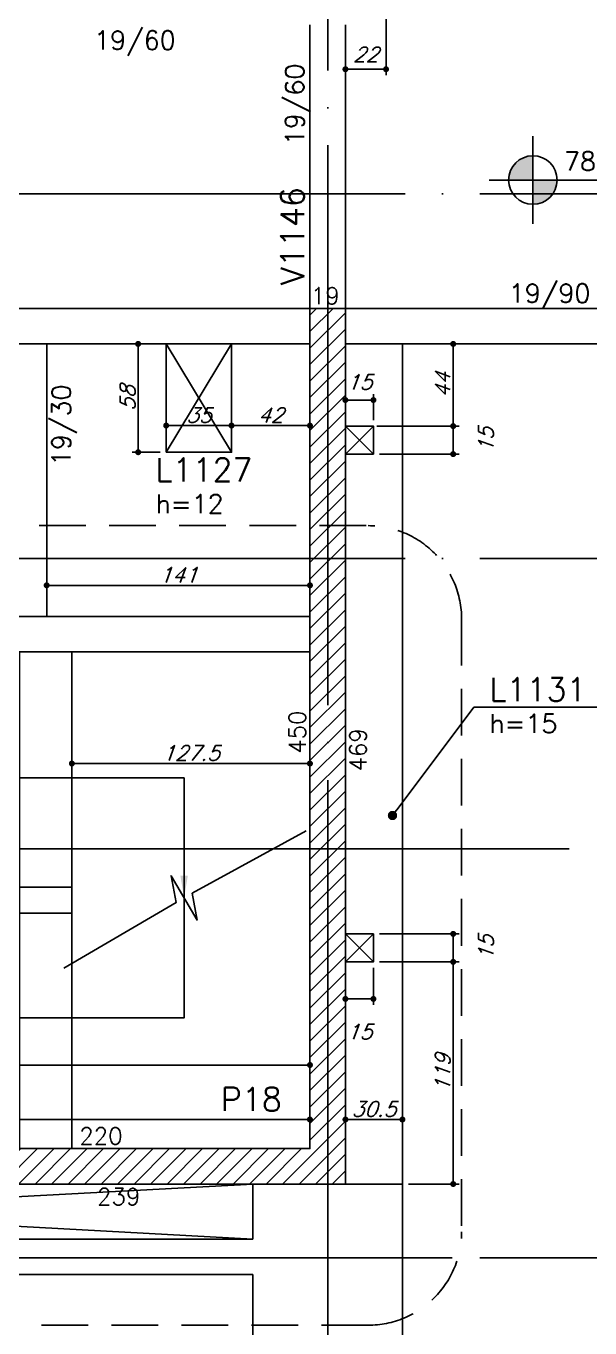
# Model space of a CAD drawing. Extents: x -4723 to 4922, y -2048 to 2452.
# Drawn here: x 444 to 746, y -53 to 645 of the extents above; entities that cross this region are included whole.
import ezdxf
from ezdxf import colors
from ezdxf.entities.mleader import LeaderData, LeaderLine
from ezdxf.enums import TextEntityAlignment as Align
from ezdxf.math import Vec2, Vec3

# ---------------------------------------------------------------- set-up
doc = ezdxf.new("R2010")
doc.units = 0
doc.header["$LTSCALE"] = 50
doc.header["$MEASUREMENT"] = 0
doc.linetypes.add('DASHED', pattern=[0.75, 0.5, -0.25])
doc.linetypes.add('EIXO', pattern=[6.8, 6, -0.4, 0, -0.4])
doc.layers.get('0').update_dxf_attribs({"linetype": 'CONTINUOUS'})
doc.layers.get('DEFPOINTS').update_dxf_attribs({"linetype": 'CONTINUOUS'})
for name, color, linetype in [('242', 3, 'CONTINUOUS'), ('F-AUX', 2, 'CONTINUOUS'), ('F-AUX-RED', 1, 'CONTINUOUS'), ('F-CORTE', 4, 'CONTINUOUS'), ('F-COTAS', 106, 'CONTINUOUS'), ('F-COTAS-FUROS', 50, 'CONTINUOUS'), ('F-EIXO', 12, 'EIXO'), ('F-ESCADAS', 2, 'CONTINUOUS'), ('F-LAJES', 3, 'CONTINUOUS'), ('F-LAJES-DIM', 2, 'CONTINUOUS'), ('F-LAJES-NOME', 4, 'CONTINUOUS'), ('F-NÍVEL-PLANTA', 2, 'CONTINUOUS'), ('F-PILARES-DIM', 172, 'CONTINUOUS'), ('F-PILARES-HACH', 174, 'CONTINUOUS'), ('F-PILARES-NOME', 170, 'CONTINUOUS'), ('F-PILARES-S', 170, 'CONTINUOUS'), ('F-TEXTO', 6, 'CONTINUOUS'), ('F-TEXTO ESCADA', 2, 'CONTINUOUS'), ('F-TEXTO-YELLOW', 2, 'CONTINUOUS'), ('F-VIGAS', 3, 'CONTINUOUS'), ('F-VIGAS-DIM', 2, 'CONTINUOUS'), ('F-VIGAS-NOME', 4, 'CONTINUOUS'), ('F-VÃO', 1, 'CONTINUOUS')]:
    doc.layers.add(name, color=color, linetype=linetype)
doc.layers.add('F-DESNIVEL-3', color=7, linetype='CONTINUOUS', true_color=0xd5c7ff)
doc.styles.add('5385-ARQ-PB-BAS-PLA-TER-TORRE-A-106-TXT$0$R60-75', font='simplex.shx', dxfattribs={"height": 0.1125})
doc.styles.add('CP-TEXT-INCL', font='simplex.shx', dxfattribs={"oblique": 20})
doc.styles.add('MCP', font='simplex.shx')
doc.styles.add('ROMANS', font='simplex.shx')
doc.styles.get("Standard").update_dxf_attribs({"font": 'simplex.shx'})
doc.dimstyles.new('CP-COTAS-50', dxfattribs={"dimscale": 0.64, "dimtxt": 12.5, "dimasz": 5, "dimexe": 5, "dimexo": 5, "dimgap": 2.5, "dimtad": 1, "dimdec": 1, "dimdsep": 46, "dimtxsty": 'CP-TEXT-INCL', "dimblk1": 'DOT', "dimblk2": 'DOT', "dimsah": 1, "dimcen": 9, "dimclrd": 256, "dimclre": 256, "dimclrt": 256, "dimadec": 0, "dimazin": 0, "dimtfac": 1, "dimtdec": 1, "dimtmove": 2, "dimatfit": 3, "dimldrblk": 'DOT', "dimfxl": 0, "dimtolj": 1, "dimarcsym": 0})

# ---------------------------------------------------------------- blocks, each defined once
blk = doc.blocks.new('Nível - Planta')
at = {"layer": 'F-NÍVEL-PLANTA'}
h = blk.add_hatch(color=71, dxfattribs=at)
h.paths.add_polyline_path([(0, 0), (0, 0.26, 0.414214), (-0.26, 0)])
h.paths.add_polyline_path([(0.26, 0), (0, 0), (0, -0.26, 0.414214)])
for p, q in [((0, -0.469), (0, 0.469)), ((-0.469, 0), (1.704, 0))]:
    blk.add_line(p, q, dxfattribs=at)
blk.add_circle((0, 0), 0.26, dxfattribs=at)
at = {"layer": 'F-TEXTO', "color": 3, "style": 'MCP'}
blk.add_attdef('NÍVEL', (0.333, 0.102), '', height=0.2, dxfattribs=at)
blk = doc.blocks.new('_DOT')
at = {"color": 0, "linetype": 'ByBlock'}
blk.add_line((-0.5, 0), (-1, 0), dxfattribs=at)
at = {"color": 0, "linetype": 'ByBlock', "const_width": 0.5}
blk.add_lwpolyline([(-0.25, 0, 1), (0.25, 0, 1)], format="xyb", close=True, dxfattribs=at)
blk = doc.blocks.new('*D119')
at = {"layer": 'DEFPOINTS', "color": 0, "linetype": 'Continuous', "transparency": 16777216}
for p in [(216.5, 59.05), (596, 59.05), (596, 59.05)]:
    blk.add_point(p, dxfattribs=at)
at = {"layer": 'F-COTAS', "linetype": 'Continuous', "lineweight": -2, "transparency": 16777216}
blk.add_line((219.7, 59.05), (592.8, 59.05), dxfattribs=at)
at = {"layer": 'F-COTAS', "linetype": 'Continuous', "lineweight": -2, "transparency": 16777216, "xscale": 3.2, "yscale": 3.2, "zscale": 3.2, "rotation": 180}
blk.add_blockref('_DOT', (216.5, 59.05), dxfattribs=at)
at = {"layer": 'F-COTAS', "linetype": 'Continuous', "lineweight": -2, "transparency": 16777216, "xscale": 3.2, "yscale": 3.2, "zscale": 3.2}
blk.add_blockref('_DOT', (596, 59.05), dxfattribs=at)
at = {"layer": 'F-COTAS', "linetype": 'Continuous', "transparency": 16777216, "insert": (406.25, 64.65), "char_height": 8, "attachment_point": 5, "style": 'CP-TEXT-INCL'}
blk.add_mtext('\\A1;379.5', dxfattribs=at)
blk = doc.blocks.new('*D120')
at = {"layer": 'DEFPOINTS', "color": 0, "linetype": 'Continuous', "transparency": 16777216}
for p in [(615, 59.05), (645.5, 59.05), (645.5, 59.05)]:
    blk.add_point(p, dxfattribs=at)
at = {"layer": 'F-COTAS', "linetype": 'Continuous', "lineweight": -2, "transparency": 16777216}
blk.add_line((618.2, 59.05), (642.3, 59.05), dxfattribs=at)
at = {"layer": 'F-COTAS', "linetype": 'Continuous', "lineweight": -2, "transparency": 16777216, "xscale": 3.2, "yscale": 3.2, "zscale": 3.2, "rotation": 180}
blk.add_blockref('_DOT', (615, 59.05), dxfattribs=at)
at = {"layer": 'F-COTAS', "linetype": 'Continuous', "lineweight": -2, "transparency": 16777216, "xscale": 3.2, "yscale": 3.2, "zscale": 3.2}
blk.add_blockref('_DOT', (645.5, 59.05), dxfattribs=at)
at = {"layer": 'F-COTAS', "linetype": 'Continuous', "transparency": 16777216, "insert": (630.25, 64.65), "char_height": 8, "attachment_point": 5, "style": 'CP-TEXT-INCL'}
blk.add_mtext('\\A1;30.5', dxfattribs=at)
blk = doc.blocks.new('*D133')
at = {"layer": 'DEFPOINTS', "color": 0, "linetype": 'Continuous', "transparency": 16777216}
for p in [(455, 345.2), (596, 345.2), (596, 345.2)]:
    blk.add_point(p, dxfattribs=at)
at = {"layer": 'F-COTAS', "linetype": 'Continuous', "lineweight": -2, "transparency": 16777216}
blk.add_line((458.2, 345.2), (592.8, 345.2), dxfattribs=at)
at = {"layer": 'F-COTAS', "linetype": 'Continuous', "lineweight": -2, "transparency": 16777216, "xscale": 3.2, "yscale": 3.2, "zscale": 3.2, "rotation": 180}
blk.add_blockref('_DOT', (455, 345.2), dxfattribs=at)
at = {"layer": 'F-COTAS', "linetype": 'Continuous', "lineweight": -2, "transparency": 16777216, "xscale": 3.2, "yscale": 3.2, "zscale": 3.2}
blk.add_blockref('_DOT', (596, 345.2), dxfattribs=at)
at = {"layer": 'F-COTAS', "linetype": 'Continuous', "transparency": 16777216, "insert": (525.5, 350.8), "char_height": 8, "attachment_point": 5, "style": 'CP-TEXT-INCL'}
blk.add_mtext('\\A1;141', dxfattribs=at)
blk = doc.blocks.new('*U151')
at = {"layer": 'F-EIXO'}
blk.add_line((0, 0), (7285, 0), dxfattribs=at)
at = {"layer": 'F-TEXTO', "style": 'ROMANS'}
blk.add_attdef('EIXO', text='', height=17.5, dxfattribs=at).set_placement((-28.2072, 0), align=Align.MIDDLE_CENTER)
blk = doc.blocks.new('*U164')
at = {"layer": 'F-EIXO'}
blk.add_line((0, 0), (0, -2755), dxfattribs=at)
at = {"layer": 'F-TEXTO', "style": 'ROMANS'}
blk.add_attdef('EIXO', text='', height=17.5, rotation=360, dxfattribs=at).set_placement((0, 28.2072), align=Align.MIDDLE_CENTER)
blk = doc.blocks.new('*U172')
at = {"layer": 'F-EIXO'}
blk.add_line((0, 0), (7285, 0), dxfattribs=at)
at = {"layer": 'F-TEXTO', "style": 'ROMANS'}
blk.add_attdef('EIXO', text='', height=17.5, dxfattribs=at).set_placement((-28.2072, 0), align=Align.MIDDLE_CENTER)
blk = doc.blocks.new('*U174')
at = {"layer": 'F-EIXO'}
blk.add_line((0, 0), (7285, 0), dxfattribs=at)
at = {"layer": 'F-TEXTO', "style": 'ROMANS'}
blk.add_attdef('EIXO', text='', height=17.5, dxfattribs=at).set_placement((-28.2072, 0), align=Align.MIDDLE_CENTER)
blk = doc.blocks.new('*U168')
at = {"layer": 'F-EIXO'}
blk.add_line((0, 0), (7285, 0), dxfattribs=at)
at = {"layer": 'F-TEXTO', "style": 'ROMANS'}
blk.add_attdef('EIXO', text='', height=17.5, dxfattribs=at).set_placement((-28.2072, 0), align=Align.MIDDLE_CENTER)
blk = doc.blocks.new('*U181')
at = {"layer": 'F-EIXO'}
blk.add_line((0, 0), (7197, 0), dxfattribs=at)
at = {"layer": 'F-TEXTO', "style": 'ROMANS'}
blk.add_attdef('EIXO', text='', height=17.5, dxfattribs=at).set_placement((-28.2072, 0), align=Align.MIDDLE_CENTER)
blk = doc.blocks.new('*U325')
at = {"layer": 'F-VÃO'}
for p, q in [((0, 0), (35, 58)), ((0, 58), (35, 0))]:
    blk.add_line(p, q, dxfattribs=at)
at = {"layer": 'F-VÃO', "color": 3}
blk.add_lwpolyline([(0, 0), (35, 0), (35, 58), (0, 58)], close=True, dxfattribs=at)
blk = doc.blocks.new('*D455')
at = {"layer": 'DEFPOINTS', "color": 0, "linetype": 'Continuous', "transparency": 16777216}
for p in [(519, 430.27), (554, 430.77), (554, 430.27)]:
    blk.add_point(p, dxfattribs=at)
at = {"layer": 'F-COTAS-FUROS', "linetype": 'Continuous', "lineweight": -2, "transparency": 16777216}
for p, q in [((519, 433.47), (519, 433.97)), ((554, 433.47), (554, 433.97)), ((522.2, 430.77), (550.8, 430.77))]:
    blk.add_line(p, q, dxfattribs=at)
at = {"layer": 'F-COTAS-FUROS', "linetype": 'Continuous', "lineweight": -2, "transparency": 16777216, "xscale": 3.2, "yscale": 3.2, "zscale": 3.2, "rotation": 180}
blk.add_blockref('_DOT', (519, 430.77), dxfattribs=at)
at = {"layer": 'F-COTAS-FUROS', "linetype": 'Continuous', "lineweight": -2, "transparency": 16777216, "xscale": 3.2, "yscale": 3.2, "zscale": 3.2}
blk.add_blockref('_DOT', (554, 430.77), dxfattribs=at)
at = {"layer": 'F-COTAS-FUROS', "linetype": 'Continuous', "transparency": 16777216, "insert": (536.5, 436.37), "char_height": 8, "attachment_point": 5, "style": 'CP-TEXT-INCL'}
blk.add_mtext('\\A1;35', dxfattribs=at)
blk = doc.blocks.new('*D456')
at = {"layer": 'DEFPOINTS', "color": 0, "linetype": 'Continuous', "transparency": 16777216}
for p in [(596, 430.77), (554, 423.26), (596, 423.26)]:
    blk.add_point(p, dxfattribs=at)
at = {"layer": 'F-COTAS-FUROS', "linetype": 'Continuous', "lineweight": -2, "transparency": 16777216}
for p, q in [((554, 426.46), (554, 433.97)), ((596, 426.46), (596, 433.97)), ((557.2, 430.77), (592.8, 430.77))]:
    blk.add_line(p, q, dxfattribs=at)
at = {"layer": 'F-COTAS-FUROS', "linetype": 'Continuous', "lineweight": -2, "transparency": 16777216, "xscale": 3.2, "yscale": 3.2, "zscale": 3.2, "rotation": 180}
blk.add_blockref('_DOT', (554, 430.77), dxfattribs=at)
at = {"layer": 'F-COTAS-FUROS', "linetype": 'Continuous', "lineweight": -2, "transparency": 16777216, "xscale": 3.2, "yscale": 3.2, "zscale": 3.2}
blk.add_blockref('_DOT', (596, 430.77), dxfattribs=at)
at = {"layer": 'F-COTAS-FUROS', "linetype": 'Continuous', "transparency": 16777216, "insert": (575, 436.37), "char_height": 8, "attachment_point": 5, "style": 'CP-TEXT-INCL'}
blk.add_mtext('\\A1;42', dxfattribs=at)
blk = doc.blocks.new('*D457')
at = {"layer": 'DEFPOINTS', "color": 0, "linetype": 'Continuous', "transparency": 16777216}
for p in [(503.99, 474.5), (511.38, 474.5), (519, 416.5)]:
    blk.add_point(p, dxfattribs=at)
at = {"layer": 'F-COTAS-FUROS', "linetype": 'Continuous', "lineweight": -2, "transparency": 16777216}
for p, q in [((508.18, 474.5), (500.79, 474.5)), ((503.99, 419.7), (503.99, 471.3)), ((515.8, 416.5), (500.79, 416.5))]:
    blk.add_line(p, q, dxfattribs=at)
at = {"layer": 'F-COTAS-FUROS', "linetype": 'Continuous', "lineweight": -2, "transparency": 16777216, "xscale": 3.2, "yscale": 3.2, "zscale": 3.2}
for p, rotation in [((503.99, 474.5), 90), ((503.99, 416.5), 270)]:
    blk.add_blockref('_DOT', p, dxfattribs=dict(at, rotation=rotation))
at = {"layer": 'F-COTAS-FUROS', "linetype": 'Continuous', "transparency": 16777216, "insert": (498.39, 445.5), "char_height": 8, "attachment_point": 5, "rotation": 90, "style": 'CP-TEXT-INCL'}
blk.add_mtext('\\A1;58', dxfattribs=at)
blk = doc.blocks.new('*U475')
at = {"layer": 'F-VÃO'}
for p, q in [((0, 0), (15, 15)), ((0, 15), (15, 0))]:
    blk.add_line(p, q, dxfattribs=at)
at = {"layer": 'F-VÃO', "color": 3}
blk.add_lwpolyline([(0, 0), (15, 0), (15, 15), (0, 15)], close=True, dxfattribs=at)
blk = doc.blocks.new('*D484')
at = {"layer": 'DEFPOINTS', "color": 0, "linetype": 'Continuous', "transparency": 16777216}
for p in [(630, 430.5), (672.72, 430.5), (630, 415.5)]:
    blk.add_point(p, dxfattribs=at)
at = {"layer": 'F-COTAS-FUROS', "linetype": 'Continuous', "lineweight": -2, "transparency": 16777216}
for p, q in [((633.2, 430.5), (675.92, 430.5)), ((672.72, 418.7), (672.72, 427.3)), ((633.2, 415.5), (675.92, 415.5))]:
    blk.add_line(p, q, dxfattribs=at)
at = {"layer": 'F-COTAS-FUROS', "linetype": 'Continuous', "lineweight": -2, "transparency": 16777216, "xscale": 3.2, "yscale": 3.2, "zscale": 3.2}
for p, rotation in [((672.72, 430.5), 90), ((672.72, 415.5), 270)]:
    blk.add_blockref('_DOT', p, dxfattribs=dict(at, rotation=rotation))
at = {"layer": 'F-COTAS-FUROS', "linetype": 'Continuous', "transparency": 16777216, "insert": (690.32, 423), "char_height": 8, "attachment_point": 5, "rotation": 90, "style": 'CP-TEXT-INCL'}
blk.add_mtext('\\A1;15', dxfattribs=at)
blk = doc.blocks.new('*D485')
at = {"layer": 'DEFPOINTS', "color": 0, "linetype": 'Continuous', "transparency": 16777216}
for p in [(651.41, 474.5), (672.72, 474.5), (628.69, 430.5)]:
    blk.add_point(p, dxfattribs=at)
at = {"layer": 'F-COTAS-FUROS', "linetype": 'Continuous', "lineweight": -2, "transparency": 16777216}
for p, q in [((654.61, 474.5), (675.92, 474.5)), ((672.72, 433.7), (672.72, 471.3)), ((631.89, 430.5), (675.92, 430.5))]:
    blk.add_line(p, q, dxfattribs=at)
at = {"layer": 'F-COTAS-FUROS', "linetype": 'Continuous', "lineweight": -2, "transparency": 16777216, "xscale": 3.2, "yscale": 3.2, "zscale": 3.2}
for p, rotation in [((672.72, 474.5), 90), ((672.72, 430.5), 270)]:
    blk.add_blockref('_DOT', p, dxfattribs=dict(at, rotation=rotation))
at = {"layer": 'F-COTAS-FUROS', "linetype": 'Continuous', "transparency": 16777216, "insert": (667.12, 452.5), "char_height": 8, "attachment_point": 5, "rotation": 90, "style": 'CP-TEXT-INCL'}
blk.add_mtext('\\A1;44', dxfattribs=at)
blk = doc.blocks.new('*D486')
at = {"layer": 'DEFPOINTS', "color": 0, "linetype": 'Continuous', "transparency": 16777216}
for p in [(615, 444.47), (615, 434.83), (630, 430.5)]:
    blk.add_point(p, dxfattribs=at)
at = {"layer": 'F-COTAS-FUROS', "linetype": 'Continuous', "lineweight": -2, "transparency": 16777216}
for p, q in [((615, 438.03), (615, 447.67)), ((630, 433.7), (630, 447.67)), ((626.8, 444.47), (618.2, 444.47))]:
    blk.add_line(p, q, dxfattribs=at)
at = {"layer": 'F-COTAS-FUROS', "linetype": 'Continuous', "lineweight": -2, "transparency": 16777216, "xscale": 3.2, "yscale": 3.2, "zscale": 3.2, "rotation": 180}
blk.add_blockref('_DOT', (615, 444.47), dxfattribs=at)
at = {"layer": 'F-COTAS-FUROS', "linetype": 'Continuous', "lineweight": -2, "transparency": 16777216, "xscale": 3.2, "yscale": 3.2, "zscale": 3.2}
blk.add_blockref('_DOT', (630, 444.47), dxfattribs=at)
at = {"layer": 'F-COTAS-FUROS', "linetype": 'Continuous', "transparency": 16777216, "insert": (622.5, 454.07), "char_height": 8, "attachment_point": 5, "style": 'CP-TEXT-INCL'}
blk.add_mtext('\\A1;15', dxfattribs=at)
blk = doc.blocks.new('*D487')
at = {"layer": 'DEFPOINTS', "color": 0, "linetype": 'Continuous', "transparency": 16777216}
for p in [(630, 143.5), (672.72, 143.5), (645.5, 24.5)]:
    blk.add_point(p, dxfattribs=at)
at = {"layer": 'F-COTAS-FUROS', "linetype": 'Continuous', "lineweight": -2, "transparency": 16777216}
for p, q in [((633.2, 143.5), (675.92, 143.5)), ((672.72, 27.7), (672.72, 140.3)), ((648.7, 24.5), (675.92, 24.5))]:
    blk.add_line(p, q, dxfattribs=at)
at = {"layer": 'F-COTAS-FUROS', "linetype": 'Continuous', "lineweight": -2, "transparency": 16777216, "xscale": 3.2, "yscale": 3.2, "zscale": 3.2}
for p, rotation in [((672.72, 143.5), 90), ((672.72, 24.5), 270)]:
    blk.add_blockref('_DOT', p, dxfattribs=dict(at, rotation=rotation))
at = {"layer": 'F-COTAS-FUROS', "linetype": 'Continuous', "transparency": 16777216, "insert": (667.12, 84), "char_height": 8, "attachment_point": 5, "rotation": 90, "style": 'CP-TEXT-INCL'}
blk.add_mtext('\\A1;119', dxfattribs=at)
blk = doc.blocks.new('*D488')
at = {"layer": 'DEFPOINTS', "color": 0, "linetype": 'Continuous', "transparency": 16777216}
for p in [(630, 158.5), (672.72, 158.5), (630, 143.5)]:
    blk.add_point(p, dxfattribs=at)
at = {"layer": 'F-COTAS-FUROS', "linetype": 'Continuous', "lineweight": -2, "transparency": 16777216}
for p, q in [((633.2, 158.5), (675.92, 158.5)), ((672.72, 146.7), (672.72, 155.3)), ((633.2, 143.5), (675.92, 143.5))]:
    blk.add_line(p, q, dxfattribs=at)
at = {"layer": 'F-COTAS-FUROS', "linetype": 'Continuous', "lineweight": -2, "transparency": 16777216, "xscale": 3.2, "yscale": 3.2, "zscale": 3.2}
for p, rotation in [((672.72, 158.5), 90), ((672.72, 143.5), 270)]:
    blk.add_blockref('_DOT', p, dxfattribs=dict(at, rotation=rotation))
at = {"layer": 'F-COTAS-FUROS', "linetype": 'Continuous', "transparency": 16777216, "insert": (690.32, 151), "char_height": 8, "attachment_point": 5, "rotation": 90, "style": 'CP-TEXT-INCL'}
blk.add_mtext('\\A1;15', dxfattribs=at)
blk = doc.blocks.new('*D489')
at = {"layer": 'DEFPOINTS', "color": 0, "linetype": 'Continuous', "transparency": 16777216}
for p in [(615, 143.5), (630, 143.5), (615, 123.64)]:
    blk.add_point(p, dxfattribs=at)
at = {"layer": 'F-COTAS-FUROS', "linetype": 'Continuous', "lineweight": -2, "transparency": 16777216}
for p, q in [((615, 140.3), (615, 120.44)), ((630, 140.3), (630, 120.44)), ((626.8, 123.64), (618.2, 123.64))]:
    blk.add_line(p, q, dxfattribs=at)
at = {"layer": 'F-COTAS-FUROS', "linetype": 'Continuous', "lineweight": -2, "transparency": 16777216, "xscale": 3.2, "yscale": 3.2, "zscale": 3.2, "rotation": 180}
blk.add_blockref('_DOT', (615, 123.64), dxfattribs=at)
at = {"layer": 'F-COTAS-FUROS', "linetype": 'Continuous', "lineweight": -2, "transparency": 16777216, "xscale": 3.2, "yscale": 3.2, "zscale": 3.2}
blk.add_blockref('_DOT', (630, 123.64), dxfattribs=at)
at = {"layer": 'F-COTAS-FUROS', "linetype": 'Continuous', "transparency": 16777216, "insert": (622.5, 106.04), "char_height": 8, "attachment_point": 5, "style": 'CP-TEXT-INCL'}
blk.add_mtext('\\A1;15', dxfattribs=at)
blk = doc.blocks.new('*D520')
at = {"layer": 'DEFPOINTS', "color": 0, "linetype": 'Continuous', "transparency": 16777216}
for p in [(636.75, 655), (615, 636.19), (615, 621.67)]:
    blk.add_point(p, dxfattribs=at)
at = {"layer": 'F-COTAS-FUROS', "linetype": 'Continuous', "lineweight": -2, "transparency": 16777216}
for p, q in [((636.75, 651.8), (636.75, 618.47)), ((615, 632.99), (615, 618.47)), ((633.55, 621.67), (618.2, 621.67))]:
    blk.add_line(p, q, dxfattribs=at)
at = {"layer": 'F-COTAS-FUROS', "linetype": 'Continuous', "lineweight": -2, "transparency": 16777216, "xscale": 3.2, "yscale": 3.2, "zscale": 3.2, "rotation": 180}
blk.add_blockref('_DOT', (615, 621.67), dxfattribs=at)
at = {"layer": 'F-COTAS-FUROS', "linetype": 'Continuous', "lineweight": -2, "transparency": 16777216, "xscale": 3.2, "yscale": 3.2, "zscale": 3.2}
blk.add_blockref('_DOT', (636.75, 621.67), dxfattribs=at)
at = {"layer": 'F-COTAS-FUROS', "linetype": 'Continuous', "transparency": 16777216, "insert": (625.88, 629.55), "char_height": 8, "attachment_point": 5, "style": 'CP-TEXT-INCL'}
blk.add_mtext('\\A1;22', dxfattribs=at)
blk = doc.blocks.new('A$C506C4621')
at = {"layer": 'F-AUX'}
h = blk.add_hatch(color=1, dxfattribs=at)
edge = h.paths.add_edge_path()
edge.add_arc((-351.4, 198.5), 3, 0, 360)
at = {"layer": 'F-DESNIVEL-3'}
h = blk.add_hatch(color=256, dxfattribs=at)
h.dxf.hatch_style = 1
h.paths.add_polyline_path([(-379.5, 0), (-379.5, 140), (-351.5, 140), (-351.5, 266), (-577, 266), (-577, 0)])
at = {"layer": 'F-AUX', "color": 1}
for points in [[(-379.4, 70), (-67.4, 70), (-67.4, 198.5), (-351.4, 198.5)], [(-2.06, 170.14), (-63.09, 136.78), (-60.46, 122.4), (-74.34, 146.1), (-71.71, 131.72), (-131.74, 96.58)]]:
    blk.add_lwpolyline(points, dxfattribs=at)
blk.add_circle((-351.4, 198.5), 3, dxfattribs=at)
for points in [[(-69.4, 146.25), (-67.4, 134.25), (-65.4, 146.25)], [(-367.4, 68), (-379.4, 70), (-367.4, 72)]]:
    blk.add_solid(points, dxfattribs=at)
at = {"layer": 'F-DESNIVEL-3'}
blk.add_lwpolyline([(-351.5, 126), (-351.5, 266), (-577, 266), (-577, 0), (-379.5, 0)], dxfattribs=at)
at = {"layer": 'F-ESCADAS', "linetype": 'Continuous'}
for points in [[(-351.5, 266), (-351.5, 126)], [(-323.5, 266), (-323.5, 126)], [(-295.5, 266), (-295.5, 126)], [(-267.5, 266), (-267.5, 126)], [(-239.5, 266), (-239.5, 126)], [(-211.5, 266), (-211.5, 126)], [(-183.5, 266), (-183.5, 126)], [(-155.5, 266), (-155.5, 126)], [(-127.5, 266), (-127.5, 129)], [(-127.5, 140), (-379.5, 140)], [(-127.5, 126), (-379.5, 126)], [(-351.5, 0), (-351.5, 126)], [(-323.5, 0), (-323.5, 126)], [(-295.5, 0), (-295.5, 126)], [(-267.5, 0), (-267.5, 126)], [(-239.5, 0), (-239.5, 126)], [(-211.5, 0), (-211.5, 126)], [(-183.5, 0), (-183.5, 126)], [(-155.5, 0), (-155.5, 126)], [(-127.5, 0), (-127.5, 129)]]:
    blk.add_lwpolyline(points, dxfattribs=at)
at = {"layer": 'F-TEXTO ESCADA', "color": 1}
for points in [[(-214.24, 222.8), (-214.24, 200.22), (-261.81, 200.22), (-261.81, 222.8)], [(-213.87, 94.3), (-213.87, 71.72), (-271.52, 71.72), (-271.52, 94.3)]]:
    blk.add_lwpolyline(points, close=True, dxfattribs=at)
at = {"layer": 'F-TEXTO ESCADA', "style": 'ROMANS'}
for s, p in [('ESC.8', (-259.23, 206.66)), ('ESC.10', (-268.94, 78.16))]:
    blk.add_text(s, height=10, dxfattribs=at).set_placement(p)
at = {"layer": 'F-TEXTO-YELLOW', "char_height": 11.25, "width": 61.3796, "style": '5385-ARQ-PB-BAS-PLA-TER-TORRE-A-106-TXT$0$R60-75'}
for s, insert, attachment_point in [('S', (-373.72, 203.53), 1), ('D', (-381.4, 83.45), 3)]:
    blk.add_mtext(s, dxfattribs=dict(at, insert=insert, attachment_point=attachment_point))
blk = doc.blocks.new('*D587')
at = {"layer": 'DEFPOINTS', "color": 0, "linetype": 'Continuous', "transparency": 16777216}
for p in [(468.5, 249.74), (596, 249.74), (596, 249.74)]:
    blk.add_point(p, dxfattribs=at)
at = {"layer": 'F-COTAS', "linetype": 'Continuous', "lineweight": -2, "transparency": 16777216}
blk.add_line((471.7, 249.74), (592.8, 249.74), dxfattribs=at)
at = {"layer": 'F-COTAS', "linetype": 'Continuous', "lineweight": -2, "transparency": 16777216, "xscale": 3.2, "yscale": 3.2, "zscale": 3.2, "rotation": 180}
blk.add_blockref('_DOT', (468.5, 249.74), dxfattribs=at)
at = {"layer": 'F-COTAS', "linetype": 'Continuous', "lineweight": -2, "transparency": 16777216, "xscale": 3.2, "yscale": 3.2, "zscale": 3.2}
blk.add_blockref('_DOT', (596, 249.74), dxfattribs=at)
at = {"layer": 'F-COTAS', "linetype": 'Continuous', "transparency": 16777216, "insert": (532.25, 255.34), "char_height": 8, "attachment_point": 5, "style": 'CP-TEXT-INCL'}
blk.add_mtext('\\A1;127.5', dxfattribs=at)
blk = doc.blocks.new('*D588')
at = {"layer": 'DEFPOINTS', "color": 0, "linetype": 'Continuous', "transparency": 16777216}
for p in [(19, 88.25), (596, 88.25), (596, 88.25)]:
    blk.add_point(p, dxfattribs=at)
at = {"layer": 'F-COTAS', "linetype": 'Continuous', "lineweight": -2, "transparency": 16777216}
blk.add_line((22.2, 88.25), (592.8, 88.25), dxfattribs=at)
at = {"layer": 'F-COTAS', "linetype": 'Continuous', "lineweight": -2, "transparency": 16777216, "xscale": 3.2, "yscale": 3.2, "zscale": 3.2, "rotation": 180}
blk.add_blockref('_DOT', (19, 88.25), dxfattribs=at)
at = {"layer": 'F-COTAS', "linetype": 'Continuous', "lineweight": -2, "transparency": 16777216, "xscale": 3.2, "yscale": 3.2, "zscale": 3.2}
blk.add_blockref('_DOT', (596, 88.25), dxfattribs=at)
at = {"layer": 'F-COTAS', "linetype": 'Continuous', "transparency": 16777216, "insert": (312.49, 93.85), "char_height": 8, "attachment_point": 5, "style": 'CP-TEXT-INCL'}
blk.add_mtext('\\A1;577', dxfattribs=at)

msp = doc.modelspace()

# ---------------------------------------------------------------- hatches: boundary and pattern name
at = {"layer": 'F-PILARES-HACH', "linetype": 'Continuous'}
h = msp.add_hatch(dxfattribs=at)
h.set_pattern_fill('ANSI31', color=256, scale=50, style=0)
h.paths.add_polyline_path([(615, 24.5), (615, 493.5), (596, 493.5), (596, 43.5), (376, 43.5), (376, 24.5)], flags=16)

# ---------------------------------------------------------------- linework, layer by layer
at = {"layer": '242', "linetype": 'Continuous'}
msp.add_line((605.5, 34), (605.5, 34), dxfattribs=at)
at = {"layer": 'F-AUX-RED', "color": 4, "linetype": 'DASHED'}
msp.add_lwpolyline([(1.038, 377.176), (627.224, 377.176, -0.4142136), (677.224, 327.176), (677.224, -1.113, -0.4142136), (627.224, -51.113), (1.038, -51.113, -0.4142136), (-48.962, -1.113), (-48.962, 327.176, -0.4142136)], format="xyb", close=True, dxfattribs=at)
at = {"layer": 'F-EIXO'}
msp.add_line((-3709.089, -15), (3550.572, -15), dxfattribs=at)
at = {"layer": 'F-LAJES', "linetype": 'Continuous'}
msp.add_line((645.5, 24.5), (645.5, 474.5), dxfattribs=at)
at = {"layer": 'F-PILARES-S', "linetype": 'Continuous'}
msp.add_lwpolyline([(615, 24.5), (615, 493.5), (596, 493.5), (596, 43.5), (376, 43.5), (376, 24.5), (615, 24.5)], dxfattribs=at)
at = {"layer": 'F-VIGAS'}
for points in [[(596, 645.5), (596, 493.5)], [(615, 493.5), (615, 645.5)], [(445.5, 493.5), (267.5, 493.5)], [(596, 493.5), (445.5, 493.5)], [(1276, 493.5), (615, 493.5)], [(455, 474.5), (436, 474.5)], [(455, 474.5), (596, 474.5)], [(455, 425), (455, 474.5)], [(615, 474.5), (1276, 474.5)], [(455, 328.5), (455, 425)], [(455, 328.5), (436, 328.5)], [(596, 328.5), (455, 328.5)], [(267.5, 309.5), (445.5, 309.5)], [(445.5, 309.5), (596, 309.5)], [(565.5, 24.5), (565.5, -5)], [(615, 24.5), (645.5, 24.5)], [(645.5, -14.5), (645.5, 24.5)], [(565.5, -5), (19, -5)], [(645.5, -484.5), (645.5, -14.5)], [(19, -24), (565.5, -24)], [(565.5, -24), (565.5, -484.5)]]:
    msp.add_lwpolyline(points, dxfattribs=at)
at = {"layer": 'F-VÃO'}
for p, q in [((19, -5), (565.5, 24.5)), ((19, 24.5), (565.5, -5))]:
    msp.add_line(p, q, dxfattribs=at)

# ---------------------------------------------------------------- block references
at = {"layer": 'F-CORTE', "linetype": 'Continuous'}
msp.add_blockref('A$C506C4621', (596, 43.5), dxfattribs=at)
at = {"layer": 'F-EIXO', "linetype": 'Continuous'}
for name, p in [('*U164', (605.5, 1941.357)), ('*U151', (-3734.274, 555)), ('*U174', (-3734.274, 359.5)), ('*U181', (-3646.32, 204)), ('*U172', (-3734.274, -15)), ('*U168', (-3734.274, -15))]:
    msp.add_blockref(name, p, dxfattribs=at)
at = {"layer": 'F-NÍVEL-PLANTA', "linetype": 'Continuous', "xscale": 50, "yscale": 50, "zscale": 50}
msp.add_blockref('Nível - Planta', (715.399, 562.301), dxfattribs=at).add_auto_attribs({'NÍVEL': '783.74m'})
at = {"layer": 'F-VÃO', "linetype": 'Continuous'}
for name, p in [('*U325', (519, 416.5)), ('*U475', (615, 415.5)), ('*U475', (615, 143.5))]:
    msp.add_blockref(name, p, dxfattribs=at)

# ---------------------------------------------------------------- texts
at = {"layer": 'F-LAJES-DIM', "linetype": 'Continuous', "style": 'MCP'}
for s, p in [('h=12', (513.332, 383.881)), ('h=15', (692.125, 266.151))]:
    msp.add_text(s, height=10, dxfattribs=at).set_placement(p)
at = {"layer": 'F-LAJES-NOME', "linetype": 'Continuous', "style": 'MCP'}
for s, p in [('L1127', (513.332, 400.881)), ('L1131', (692.125, 283.151))]:
    msp.add_text(s, height=12.5, dxfattribs=at).set_placement(p)
at = {"layer": 'F-PILARES-DIM', "linetype": 'Continuous', "style": 'MCP'}
for s, p in [('19', (596.5, 495.75)), ('220', (472.5, 45.75)), ('239', (482, 13.25))]:
    msp.add_text(s, height=9, dxfattribs=at).set_placement(p)
for s, p in [('450', (593.75, 255)), ('469', (626.25, 245.5))]:
    msp.add_text(s, height=9, rotation=90, dxfattribs=at).set_placement(p)
at = {"layer": 'F-PILARES-NOME', "linetype": 'Continuous', "style": 'MCP'}
msp.add_text('P18', height=12.5, dxfattribs=at).set_placement((548.207, 63.671))
at = {"layer": 'F-VIGAS-DIM', "linetype": 'Continuous', "style": 'MCP'}
for s, p in [('19/60', (480.4, 632.209)), ('19/90', (702.5, 496.625))]:
    msp.add_text(s, height=10, dxfattribs=at).set_placement(p)
for s, p in [('19/60', (592.875, 581)), ('19/30', (467.817, 409.06))]:
    msp.add_text(s, height=10, rotation=90, dxfattribs=at).set_placement(p)
at = {"layer": 'F-VIGAS-NOME', "linetype": 'Continuous', "style": 'MCP'}
msp.add_text('V1146', height=12.5, rotation=90, dxfattribs=at).set_placement((592.875, 506))

# ---------------------------------------------------------------- dimensions: what is measured, and where the dimension line sits
at = {"layer": 'F-COTAS', "linetype": 'Continuous'}
for base, p1, p2, picture, middle in [((596, 345.196), (455, 345.196), (596, 345.196), '*D133', (525.5, 350.796)), ((596, 59.052), (216.5, 59.052), (596, 59.052), '*D119', (406.25, 64.652)), ((645.5, 59.052), (615, 59.052), (645.5, 59.052), '*D120', (630.25, 64.652))]:
    dim = msp.add_linear_dim(base=base, p1=p1, p2=p2, angle=180, dimstyle='CP-COTAS-50', dxfattribs=at)
    dim.commit()
    dim.dimension.update_dxf_attribs({"geometry": picture, "text_midpoint": middle})
dim = msp.add_linear_dim(base=(596, 249.737), p1=(468.5, 249.737), p2=(596, 249.737), dimstyle='CP-COTAS-50', dxfattribs=at)
dim.commit()
dim.dimension.update_dxf_attribs({"geometry": '*D587', "text_midpoint": (532.25, 255.337)})
dim = msp.add_linear_dim(base=(596, 88.254), p1=(19, 88.254), p2=(596, 88.254), dimstyle='CP-COTAS-50', dxfattribs=at)
dim.commit()
dim.dimension.update_dxf_attribs({"geometry": '*D588', "text_midpoint": (312.488, 93.854), "dimtype": 160})
at = {"layer": 'F-COTAS-FUROS', "linetype": 'Continuous'}
dim = msp.add_linear_dim(base=(615, 621.671), p1=(636.747, 655), p2=(615, 636.194), dimstyle='CP-COTAS-50', override={"dimdec": 0, "dimfxl": 7.5}, dxfattribs=at)
dim.commit()
dim.dimension.update_dxf_attribs({"geometry": '*D520', "text_midpoint": (625.885, 629.555), "dimtype": 160})
for base, p1, p2, picture, middle in [((503.994, 474.5), (519, 416.5), (511.383, 474.5), '*D457', (498.394, 445.5)), ((672.72, 474.5), (628.688, 430.5), (651.408, 474.5), '*D485', (667.12, 452.5)), ((672.72, 430.5), (630, 415.5), (630, 430.5), '*D484', (690.32, 423)), ((672.72, 158.5), (630, 143.5), (630, 158.5), '*D488', (690.32, 151)), ((672.72, 143.5), (645.5, 24.5), (630, 143.5), '*D487', (667.12, 84))]:
    dim = msp.add_linear_dim(base=base, p1=p1, p2=p2, angle=90, dimstyle='CP-COTAS-50', override={"dimdec": 0, "dimfxl": 7.5}, dxfattribs=at)
    dim.commit()
    dim.dimension.update_dxf_attribs({"geometry": picture, "text_midpoint": middle})
for base, p1, p2, picture, middle in [((615, 444.472), (630, 430.5), (615, 434.829), '*D486', (622.5, 454.072)), ((554, 430.772), (519, 430.271), (554, 430.271), '*D455', (536.5, 436.372)), ((596, 430.772), (554, 423.264), (596, 423.264), '*D456', (575, 436.372)), ((615, 123.639), (630, 143.5), (615, 143.5), '*D489', (622.5, 106.039))]:
    dim = msp.add_linear_dim(base=base, p1=p1, p2=p2, dimstyle='CP-COTAS-50', override={"dimdec": 0, "dimfxl": 7.5}, dxfattribs=at)
    dim.commit()
    dim.dimension.update_dxf_attribs({"geometry": picture, "text_midpoint": middle})

# ---------------------------------------------------------------- leaders
at = {"layer": 'F-AUX-RED', "linetype": 'Continuous'}
ml = msp.add_multileader_mtext('Standard', dxfattribs=at)
ml.set_content('', color=256)
ml.set_leader_properties()
ml.set_arrow_properties(name='DOT')
ml.build(insert=Vec2(0, 0))
ml.multileader.update_dxf_attribs({"text_right_attachment_type": 6, "dogleg_length": 0.36, "arrow_head_size": 5})
ctx = ml.context
ctx.base_point, ctx.char_height, ctx.arrow_head_size, ctx.landing_gap_size, ctx.plane_origin = Vec3(757.151, 279.986), 0.18, 5, 0.09, Vec3(640.206, 221.905)
ctx.right_attachment = 6
notes = []
notes.append((ctx, [(0, (1, 1, 0), (683.727, 279.986), (1, 0), 73.424, [(0, [(640.206, 221.905)], 0, [])])]))
ctx.mtext.insert, ctx.mtext.flow_direction = Vec3(757.241, 280.076), 5
for ctx, leaders in notes:
    for number, flags, end, landing, length, lines in leaders:
        leader = LeaderData()
        leader.index, (leader.has_last_leader_line, leader.has_dogleg_vector, leader.attachment_direction) = number, flags
        leader.last_leader_point, leader.dogleg_vector, leader.dogleg_length = Vec3(end), Vec3(landing), length
        for number, points, colour, breaks in lines:
            line = LeaderLine()
            line.index, line.vertices, line.color, line.breaks = number, Vec3.list(points), colors.encode_raw_color(colour), breaks
            leader.lines.append(line)
        ctx.leaders.append(leader)

doc.saveas('drawing.dxf')
